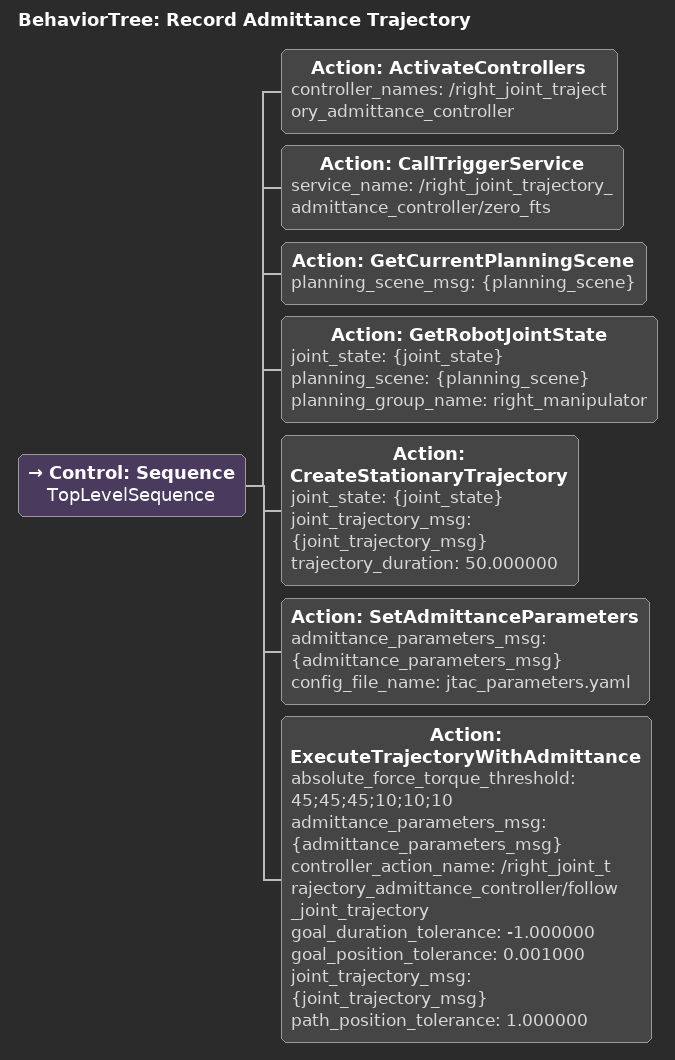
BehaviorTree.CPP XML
<?xml version='1.0' encoding='utf-8'?>
<root BTCPP_format="4" main_tree_to_execute="Record Admittance Trajectory">
  <BehaviorTree ID="Record Admittance Trajectory" _description="">
    <Control ID="Sequence" name="TopLevelSequence">
      <Action ID="ActivateControllers" controller_names="/right_joint_trajectory_admittance_controller"/>
      <Action ID="CallTriggerService" service_name="/right_joint_trajectory_admittance_controller/zero_fts"/>
      <Action ID="GetCurrentPlanningScene" planning_scene_msg="{planning_scene}"/>
      <Action ID="GetRobotJointState" joint_state="{joint_state}" planning_scene="{planning_scene}" planning_group_name="right_manipulator"/>
      <Action ID="CreateStationaryTrajectory" joint_state="{joint_state}" joint_trajectory_msg="{joint_trajectory_msg}" trajectory_duration="50.000000"/>
      <Action ID="SetAdmittanceParameters" admittance_parameters_msg="{admittance_parameters_msg}" config_file_name="jtac_parameters.yaml"/>
      <Action ID="ExecuteTrajectoryWithAdmittance" absolute_force_torque_threshold="45;45;45;10;10;10" admittance_parameters_msg="{admittance_parameters_msg}" controller_action_name="/right_joint_trajectory_admittance_controller/follow_joint_trajectory" goal_duration_tolerance="-1.000000" goal_position_tolerance="0.001000" joint_trajectory_msg="{joint_trajectory_msg}" path_position_tolerance="1.000000"/>
    </Control>
  </BehaviorTree>
</root>
